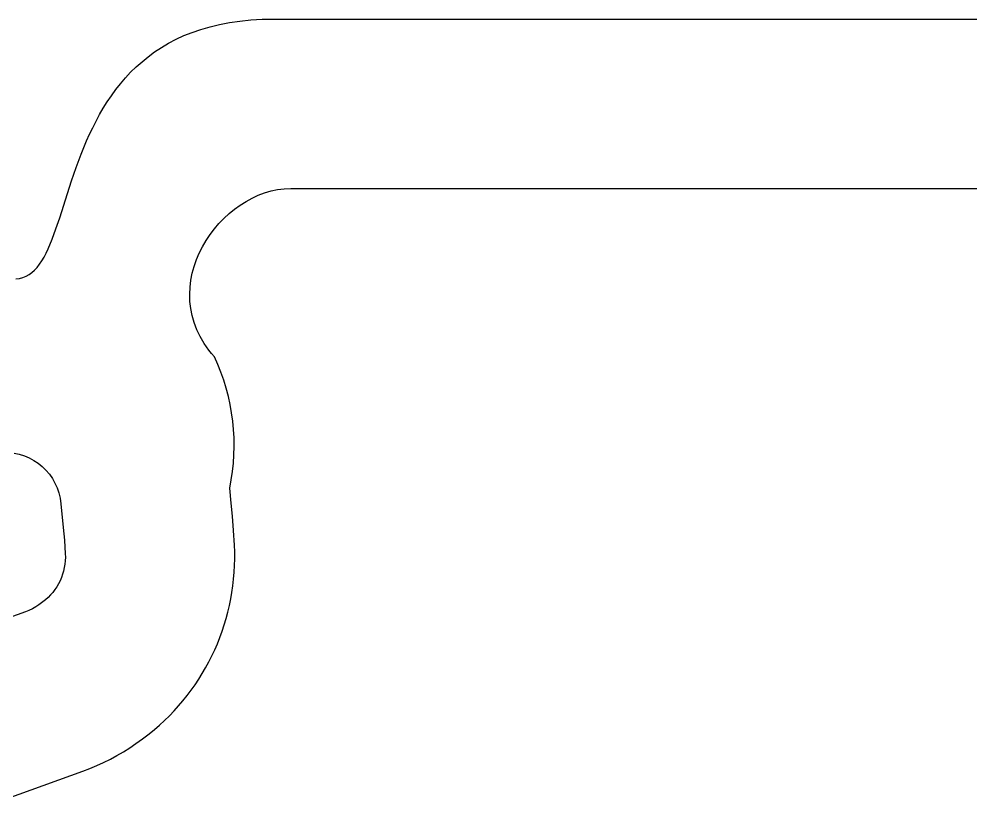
# Model space of a CAD drawing. Extents: x 0 to 500, y 0 to 300.
# Drawn here: x 165.5 to 249.8, y 229.7 to 300 of the extents above; entities that cross this region are included whole.
import ezdxf

# ---------------------------------------------------------------- set-up
doc = ezdxf.new("R2010")
doc.units = 0
doc.layers.add('Nível Padrão', color=18, linetype='CONTINUOUS')

msp = doc.modelspace()

# ---------------------------------------------------------------- linework, layer by layer
at = {"layer": 'Nível Padrão'}
for points in [[(165.241, 277.001), (165.554, 277.036), (165.85, 277.11), (166.129, 277.221), (166.394, 277.368), (166.644, 277.549), (166.881, 277.764), (167.107, 278.01), (167.322, 278.286), (167.527, 278.591), (167.723, 278.923), (167.912, 279.282), (168.094, 279.665), (168.443, 280.5), (168.78, 281.417), (169.112, 282.405), (169.797, 284.55), (170.167, 285.685), (170.567, 286.846), (171.006, 288.023), (171.492, 289.204), (171.756, 289.793), (172.034, 290.379), (172.329, 290.96), (172.641, 291.536), (172.971, 292.104), (173.321, 292.664), (173.691, 293.214), (174.082, 293.752), (174.496, 294.278), (174.934, 294.79), (175.396, 295.286), (175.885, 295.765), (176.4, 296.226), (176.943, 296.667), (177.515, 297.087), (178.117, 297.485), (178.751, 297.858), (179.417, 298.207), (180.116, 298.529), (180.849, 298.823), (181.618, 299.087), (182.424, 299.321), (183.267, 299.523), (184.149, 299.691), (185.071, 299.824), (186.034, 299.921), (187.039, 299.98), (188.086, 300), (490, 300)], [(160.912, 229.709), (171.169, 233.412), (171.789, 233.647), (172.401, 233.903), (173.003, 234.179), (173.596, 234.474), (174.179, 234.789), (174.751, 235.123), (175.312, 235.477), (175.861, 235.848), (176.45, 236.269), (177.026, 236.708), (177.495, 237.091), (177.951, 237.487), (178.394, 237.895), (178.823, 238.315), (179.238, 238.747), (179.639, 239.189), (180.025, 239.643), (180.397, 240.107), (180.755, 240.581), (181.098, 241.065), (181.426, 241.558), (181.739, 242.06), (182.037, 242.57), (182.319, 243.089), (182.586, 243.616), (182.837, 244.15), (183.072, 244.692), (183.292, 245.24), (183.495, 245.795), (183.681, 246.356), (183.851, 246.923), (184.005, 247.495), (184.142, 248.071), (184.261, 248.653), (184.364, 249.239), (184.449, 249.829), (184.516, 250.422), (184.566, 251.019), (184.598, 251.618), (184.612, 252.22), (184.608, 252.824), (184.586, 253.43), (184.506, 254.704), (184.4, 255.977), (184.287, 257.147), (184.163, 258.458), (184.303, 259.196), (184.413, 259.937), (184.492, 260.679), (184.541, 261.423), (184.56, 262.168), (184.549, 262.911), (184.508, 263.653), (184.437, 264.392), (184.337, 265.128), (184.206, 265.859), (184.047, 266.585), (183.857, 267.305), (183.639, 268.018), (183.391, 268.723), (183.115, 269.419), (182.809, 270.105), (182.557, 270.393), (182.322, 270.684), (182.103, 270.979), (181.9, 271.278), (181.543, 271.882), (181.247, 272.497), (181.011, 273.118), (180.833, 273.745), (180.71, 274.375), (180.641, 275.006), (180.623, 275.636), (180.654, 276.263), (180.733, 276.885), (180.856, 277.499), (181.023, 278.104), (181.23, 278.697), (181.476, 279.277), (181.759, 279.841), (182.077, 280.386), (182.427, 280.912), (182.808, 281.416), (183.217, 281.896), (183.652, 282.349), (184.112, 282.774), (184.593, 283.169), (185.095, 283.531), (185.614, 283.858), (186.15, 284.148), (186.699, 284.4), (187.26, 284.61), (187.83, 284.778), (188.408, 284.9), (188.992, 284.975), (189.578, 285), (475, 285)], [(165.073, 261.571), (165.537, 261.47), (165.984, 261.328), (166.413, 261.145), (166.821, 260.925), (167.206, 260.668), (167.565, 260.378), (167.895, 260.056), (168.195, 259.705), (168.463, 259.326), (168.695, 258.922), (168.89, 258.494), (169.045, 258.045), (169.157, 257.577), (169.226, 257.092), (169.427, 254.993), (169.527, 253.863), (169.606, 252.657), (169.613, 252.345), (169.601, 252.036), (169.569, 251.729), (169.52, 251.427), (169.452, 251.129), (169.366, 250.837), (169.263, 250.551), (169.142, 250.272), (169.005, 250.001), (168.852, 249.738), (168.683, 249.485), (168.498, 249.242), (168.298, 249.01), (168.083, 248.789), (167.853, 248.581), (167.609, 248.387), (167.265, 248.141), (166.984, 247.956), (166.692, 247.791), (166.388, 247.645), (166.076, 247.52), (155.818, 243.818)]]:
    msp.add_lwpolyline(points, dxfattribs=at)

doc.saveas('drawing.dxf')
